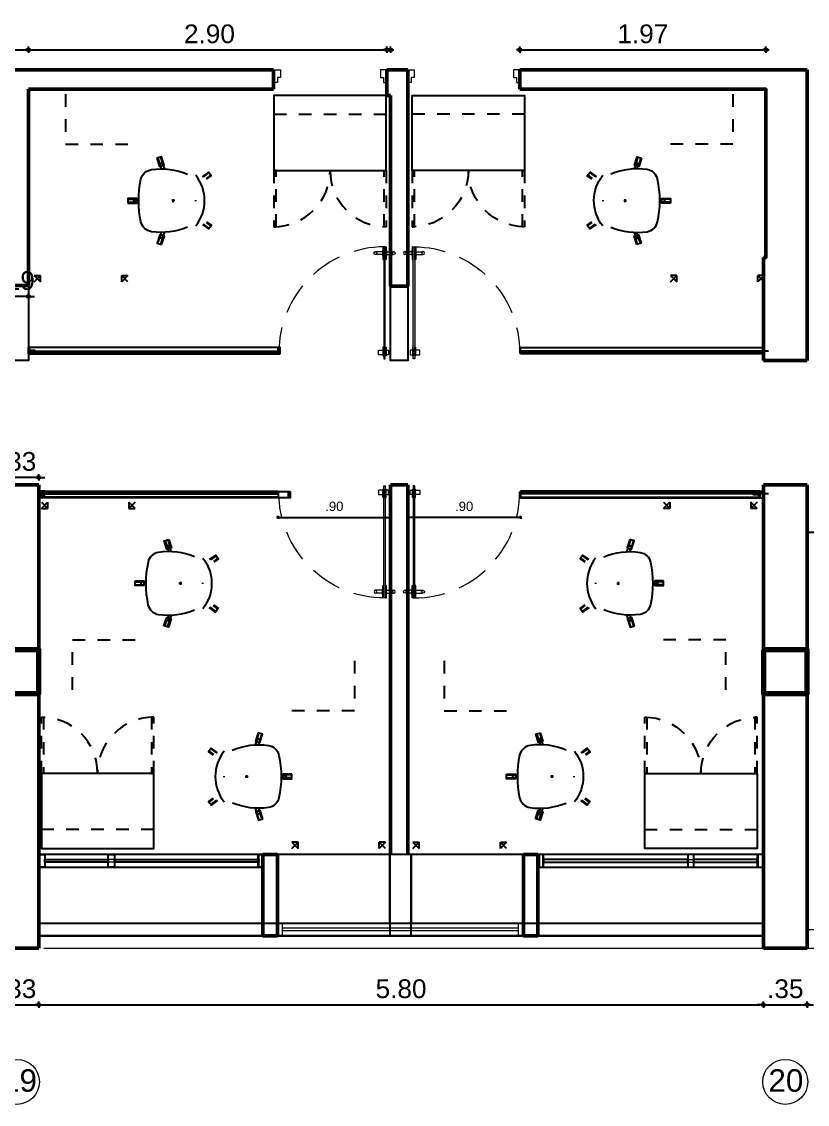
# Model space of a CAD drawing. Header units: millimetres. Extents: x -38 to 179, y -2 to 69.
# Drawn here: x -24.64 to -18.36, y 12.65 to 21.31 of the extents above; entities that cross this region are included whole.
import ezdxf

# ---------------------------------------------------------------- set-up
doc = ezdxf.new("R2010")
doc.units = ezdxf.units.MM
doc.linetypes.add('HIDDEN', pattern=[0.375, 0.25, -0.125])
doc.linetypes.add('HIDDEN2', pattern=[0.1875, 0.125, -0.0625])
doc.layers.get('0').update_dxf_attribs({"color": 255})
for name, color, linetype in [('0.05', 6, 'Continuous'), ('A_MOBILIARIO', 6, 'Continuous'), ('X_COTAS100', 6, 'Continuous'), ('X_COTAS50', 6, 'Continuous')]:
    doc.layers.add(name, color=color, linetype=linetype)
for name, color, linetype, lineweight in [('02 AZUL', 5, 'Continuous', 5), ('05 MAGENTA', 6, 'Continuous', 30), ('06 ROJO', 1, 'Continuous', 50), ('09 LETRA  EJES', 1, 'Continuous', 50), ('10 CIRCULO EJES', 5, 'Continuous', 15), ('12 COLUMNAS', 4, 'Continuous', 70), ('14 ANTEPECHO', 3, 'Continuous', 15), ('15 DIVISIONES LIVS', 3, 'Continuous', 15), ('A_MUEBLES FIJOS', 6, 'Continuous', 5)]:
    doc.layers.add(name, color=color, linetype=linetype, lineweight=lineweight)
doc.styles.get("Standard").update_dxf_attribs({"font": 'arial.ttf'})
doc.styles.add('UNAL PLANEACION', font='arial.ttf')
doc.dimstyles.new('COTAS 100', dxfattribs={"dimscale": 100, "dimtxt": 0.0015, "dimasz": 0.00025, "dimexe": 0, "dimexo": 0.00025, "dimgap": 0.0005, "dimtad": 1, "dimzin": 4, "dimdsep": 46, "dimtxsty": 'UNAL PLANEACION', "dimblk": 'DIMBLK', "dimcen": 1, "dimse1": 1, "dimse2": 1, "dimclrd": 8, "dimclre": 8, "dimclrt": 256, "dimadec": 0, "dimazin": 1, "dimtfac": 1, "dimtix": 1, "dimtmove": 2, "dimatfit": 0, "dimldrblk": 'INDICE', "dimfxl": 1, "dimtolj": 1, "dimtzin": 0, "dimarcsym": 0})
doc.dimstyles.new('COTAS 50', dxfattribs={"dimscale": 50, "dimtxt": 0.0015, "dimasz": 0.00025, "dimexe": 0, "dimexo": 0.00025, "dimgap": 0.001, "dimtad": 1, "dimzin": 4, "dimdsep": 46, "dimtxsty": 'UNAL PLANEACION', "dimblk": 'DIMBLK', "dimcen": 1, "dimse1": 1, "dimse2": 1, "dimclrd": 8, "dimclre": 8, "dimclrt": 256, "dimadec": 0, "dimazin": 1, "dimtfac": 1, "dimtix": 1, "dimtmove": 2, "dimatfit": 0, "dimldrblk": 'INDICE', "dimfxl": 1, "dimtolj": 1, "dimtzin": 0, "dimarcsym": 0})

# ---------------------------------------------------------------- blocks, each defined once
blk = doc.blocks.new('DIMBLK')
for q in [(-1, 0), (0, 1), (1, 0), (0, -1)]:
    blk.add_line((0, 0), q)
blk.add_circle((0, 0), 0.5)
blk = doc.blocks.new('*D263')
at = {"layer": 'Defpoints', "color": 0, "transparency": 16777216}
for p in [(-18.6876, 21.0891), (-20.6576, 20.7725), (-18.6876, 20.7725)]:
    blk.add_point(p, dxfattribs=at)
at = {"layer": 'X_COTAS100', "color": 8, "lineweight": -2, "transparency": 16777216}
blk.add_line((-20.6326, 21.0891), (-18.7126, 21.0891), dxfattribs=at)
at = {"layer": 'X_COTAS100', "color": 8, "lineweight": -2, "transparency": 16777216, "xscale": 0.025, "yscale": 0.025, "zscale": 0.025, "rotation": 180}
blk.add_blockref('DIMBLK', (-20.6576, 21.0891), dxfattribs=at)
at = {"layer": 'X_COTAS100', "color": 8, "lineweight": -2, "transparency": 16777216, "xscale": 0.025, "yscale": 0.025, "zscale": 0.025}
blk.add_blockref('DIMBLK', (-18.6876, 21.0891), dxfattribs=at)
at = {"layer": 'X_COTAS100', "transparency": 16777216, "insert": (-19.6726, 21.2157), "char_height": 0.15, "attachment_point": 5, "style": 'UNAL PLANEACION'}
blk.add_mtext('\\A1;1.97', dxfattribs=at)
blk = doc.blocks.new('INDICE')
blk.add_line((-0.17, 0), (-1.17, 0))
blk.add_lwpolyline([(-0.52, 0.87), (-0.38, 0.93), (0, 0), (-0.38, -0.93), (-0.52, -0.87), (-0.17, 0)], close=True)
blk = doc.blocks.new('*D264')
at = {"layer": 'Defpoints', "color": 0, "transparency": 16777216}
for p in [(-21.6916, 21.0891), (-24.5906, 19.2025), (-21.6916, 19.2025)]:
    blk.add_point(p, dxfattribs=at)
at = {"layer": 'X_COTAS100', "color": 8, "lineweight": -2, "transparency": 16777216}
blk.add_line((-24.5656, 21.0891), (-21.7166, 21.0891), dxfattribs=at)
at = {"layer": 'X_COTAS100', "color": 8, "lineweight": -2, "transparency": 16777216, "xscale": 0.025, "yscale": 0.025, "zscale": 0.025, "rotation": 180}
blk.add_blockref('DIMBLK', (-24.5906, 21.0891), dxfattribs=at)
at = {"layer": 'X_COTAS100', "color": 8, "lineweight": -2, "transparency": 16777216, "xscale": 0.025, "yscale": 0.025, "zscale": 0.025}
blk.add_blockref('DIMBLK', (-21.6916, 21.0891), dxfattribs=at)
at = {"layer": 'X_COTAS100', "transparency": 16777216, "insert": (-23.1411, 21.2157), "char_height": 0.15, "attachment_point": 5, "style": 'UNAL PLANEACION'}
blk.add_mtext('\\A1;2.90', dxfattribs=at)
blk = doc.blocks.new('*D267')
at = {"layer": 'Defpoints', "color": 0, "transparency": 16777216}
for p in [(-24.8376, 17.6669), (-24.8376, 17.6075), (-24.5076, 17.6075)]:
    blk.add_point(p, dxfattribs=at)
at = {"layer": 'X_COTAS100', "color": 8, "lineweight": -2, "transparency": 16777216}
for p, q in [((-24.8626, 17.6669), (-24.8876, 17.6669)), ((-24.5076, 17.6669), (-24.8376, 17.6669)), ((-24.4826, 17.6669), (-24.4576, 17.6669))]:
    blk.add_line(p, q, dxfattribs=at)
at = {"layer": 'X_COTAS100', "color": 8, "lineweight": -2, "transparency": 16777216, "xscale": 0.025, "yscale": 0.025, "zscale": 0.025}
blk.add_blockref('DIMBLK', (-24.8376, 17.6669), dxfattribs=at)
at = {"layer": 'X_COTAS100', "color": 8, "lineweight": -2, "transparency": 16777216, "xscale": 0.025, "yscale": 0.025, "zscale": 0.025, "rotation": 180}
blk.add_blockref('DIMBLK', (-24.5076, 17.6669), dxfattribs=at)
at = {"layer": 'X_COTAS100', "transparency": 16777216, "insert": (-24.6726, 17.7935), "char_height": 0.15, "attachment_point": 5, "style": 'UNAL PLANEACION'}
blk.add_mtext('\\A1;.33', dxfattribs=at)
blk = doc.blocks.new('*D268')
at = {"layer": 'Defpoints', "color": 0, "transparency": 16777216}
for p in [(-24.7781, 19.2025), (-24.5906, 19.2025), (-24.7781, 19.1145)]:
    blk.add_point(p, dxfattribs=at)
at = {"layer": 'X_COTAS100', "color": 8, "lineweight": -2, "transparency": 16777216}
for p, q in [((-24.8031, 19.1145), (-24.8281, 19.1145)), ((-24.5906, 19.1145), (-24.7781, 19.1145)), ((-24.5656, 19.1145), (-24.5406, 19.1145))]:
    blk.add_line(p, q, dxfattribs=at)
at = {"layer": 'X_COTAS100', "color": 8, "lineweight": -2, "transparency": 16777216, "xscale": 0.025, "yscale": 0.025, "zscale": 0.025}
blk.add_blockref('DIMBLK', (-24.7781, 19.1145), dxfattribs=at)
at = {"layer": 'X_COTAS100', "color": 8, "lineweight": -2, "transparency": 16777216, "xscale": 0.025, "yscale": 0.025, "zscale": 0.025, "rotation": 180}
blk.add_blockref('DIMBLK', (-24.5906, 19.1145), dxfattribs=at)
at = {"layer": 'X_COTAS100', "transparency": 16777216, "insert": (-24.6843, 19.2411), "char_height": 0.15, "attachment_point": 5, "style": 'UNAL PLANEACION'}
blk.add_mtext('\\A1;.19', dxfattribs=at)
blk = doc.blocks.new('*D269')
at = {"layer": 'Defpoints', "color": 0, "transparency": 16777216}
for p in [(-21.7226, 21.0891), (-30.7496, 20.7725), (-21.7226, 20.7725)]:
    blk.add_point(p, dxfattribs=at)
at = {"layer": 'X_COTAS100', "color": 8, "lineweight": -2, "transparency": 16777216}
blk.add_line((-30.7246, 21.0891), (-21.7476, 21.0891), dxfattribs=at)
at = {"layer": 'X_COTAS100', "color": 8, "lineweight": -2, "transparency": 16777216, "xscale": 0.025, "yscale": 0.025, "zscale": 0.025, "rotation": 180}
blk.add_blockref('DIMBLK', (-30.7496, 21.0891), dxfattribs=at)
at = {"layer": 'X_COTAS100', "color": 8, "lineweight": -2, "transparency": 16777216, "xscale": 0.025, "yscale": 0.025, "zscale": 0.025}
blk.add_blockref('DIMBLK', (-21.7226, 21.0891), dxfattribs=at)
at = {"layer": 'X_COTAS100', "transparency": 16777216, "insert": (-26.2361, 21.2157), "char_height": 0.15, "attachment_point": 5, "style": 'UNAL PLANEACION'}
blk.add_mtext('\\A1;9.03', dxfattribs=at)
blk = doc.blocks.new('*D222')
at = {"layer": 'Defpoints', "color": 0, "transparency": 16777216}
for p in [(-24.8376, 13.8975), (-24.5076, 13.8975), (-24.5076, 13.4463)]:
    blk.add_point(p, dxfattribs=at)
at = {"layer": 'X_COTAS100', "color": 8, "lineweight": -2, "transparency": 16777216}
for p, q in [((-24.8626, 13.4463), (-24.8876, 13.4463)), ((-24.8376, 13.4463), (-24.5076, 13.4463)), ((-24.4826, 13.4463), (-24.4576, 13.4463))]:
    blk.add_line(p, q, dxfattribs=at)
at = {"layer": 'X_COTAS100', "color": 8, "lineweight": -2, "transparency": 16777216, "xscale": 0.025, "yscale": 0.025, "zscale": 0.025}
blk.add_blockref('DIMBLK', (-24.8376, 13.4463), dxfattribs=at)
at = {"layer": 'X_COTAS100', "color": 8, "lineweight": -2, "transparency": 16777216, "xscale": 0.025, "yscale": 0.025, "zscale": 0.025, "rotation": 180}
blk.add_blockref('DIMBLK', (-24.5076, 13.4463), dxfattribs=at)
at = {"layer": 'X_COTAS100', "transparency": 16777216, "insert": (-24.6726, 13.573), "char_height": 0.15, "attachment_point": 5, "style": 'UNAL PLANEACION'}
blk.add_mtext('\\A1;.33', dxfattribs=at)
blk = doc.blocks.new('*D223')
at = {"layer": 'Defpoints', "color": 0, "transparency": 16777216}
for p in [(-24.5076, 14.5475), (-18.7076, 13.8975), (-18.7076, 13.4463)]:
    blk.add_point(p, dxfattribs=at)
at = {"layer": 'X_COTAS100', "color": 8, "lineweight": -2, "transparency": 16777216}
blk.add_line((-24.4826, 13.4463), (-18.7326, 13.4463), dxfattribs=at)
at = {"layer": 'X_COTAS100', "color": 8, "lineweight": -2, "transparency": 16777216, "xscale": 0.025, "yscale": 0.025, "zscale": 0.025, "rotation": 180}
blk.add_blockref('DIMBLK', (-24.5076, 13.4463), dxfattribs=at)
at = {"layer": 'X_COTAS100', "color": 8, "lineweight": -2, "transparency": 16777216, "xscale": 0.025, "yscale": 0.025, "zscale": 0.025}
blk.add_blockref('DIMBLK', (-18.7076, 13.4463), dxfattribs=at)
at = {"layer": 'X_COTAS100', "transparency": 16777216, "insert": (-21.6076, 13.5729), "char_height": 0.15, "attachment_point": 5, "style": 'UNAL PLANEACION'}
blk.add_mtext('\\A1;5.80', dxfattribs=at)
blk = doc.blocks.new('*D226')
at = {"layer": 'Defpoints', "color": 0, "transparency": 16777216}
for p in [(-18.7076, 13.8975), (-18.3576, 13.8975), (-18.3576, 13.4463)]:
    blk.add_point(p, dxfattribs=at)
at = {"layer": 'X_COTAS100', "color": 8, "lineweight": -2, "transparency": 16777216}
for p, q in [((-18.7326, 13.4463), (-18.7576, 13.4463)), ((-18.7076, 13.4463), (-18.3576, 13.4463)), ((-18.3326, 13.4463), (-18.3076, 13.4463))]:
    blk.add_line(p, q, dxfattribs=at)
at = {"layer": 'X_COTAS100', "color": 8, "lineweight": -2, "transparency": 16777216, "xscale": 0.025, "yscale": 0.025, "zscale": 0.025}
blk.add_blockref('DIMBLK', (-18.7076, 13.4463), dxfattribs=at)
at = {"layer": 'X_COTAS100', "color": 8, "lineweight": -2, "transparency": 16777216, "xscale": 0.025, "yscale": 0.025, "zscale": 0.025, "rotation": 180}
blk.add_blockref('DIMBLK', (-18.3576, 13.4463), dxfattribs=at)
at = {"layer": 'X_COTAS100', "transparency": 16777216, "insert": (-18.5326, 13.573), "char_height": 0.15, "attachment_point": 5, "style": 'UNAL PLANEACION'}
blk.add_mtext('\\A1;.35', dxfattribs=at)
blk = doc.blocks.new('*D230')
at = {"layer": 'Defpoints', "color": 0, "transparency": 16777216}
for p in [(-22.5916, 17.5425), (-21.6916, 17.5175), (-21.6916, 17.3464)]:
    blk.add_point(p, dxfattribs=at)
at = {"layer": 'X_COTAS50', "color": 8, "lineweight": -2, "transparency": 16777216}
blk.add_line((-22.5791, 17.3464), (-21.7041, 17.3464), dxfattribs=at)
at = {"layer": 'X_COTAS50', "color": 8, "lineweight": -2, "transparency": 16777216, "xscale": 0.0125, "yscale": 0.0125, "zscale": 0.0125, "rotation": 180}
blk.add_blockref('DIMBLK', (-22.5916, 17.3464), dxfattribs=at)
at = {"layer": 'X_COTAS50', "color": 8, "lineweight": -2, "transparency": 16777216, "xscale": 0.0125, "yscale": 0.0125, "zscale": 0.0125}
blk.add_blockref('DIMBLK', (-21.6916, 17.3464), dxfattribs=at)
at = {"layer": 'X_COTAS50', "transparency": 16777216, "insert": (-22.1416, 17.4347), "char_height": 0.075, "attachment_point": 5, "style": 'UNAL PLANEACION'}
blk.add_mtext('\\A1;.90', dxfattribs=at)
blk = doc.blocks.new('PUERTA VIDRIO ABI')
at = {"true_color": 0xc7c8ca, "transparency": 33554687}
h = blk.add_hatch(color=9, dxfattribs=at)
h.dxf.hatch_style = 1
h.paths.add_polyline_path([(98280.3117, 103097.7468), (98280.3117, 103096.8526), (98280.3128, 103096.8515), (98280.3219, 103096.8515), (98280.3231, 103096.8526), (98280.3231, 103097.7468), (98280.3219, 103097.7479), (98280.3128, 103097.7479)])
at = {"color": 136, "linetype": 'ByBlock'}
for p, q in [((98280.3048, 103097.7223), (98280.3054, 103097.7229)), ((98280.3048, 103097.7223), (98280.3054, 103097.7229)), ((98280.3048, 103097.655), (98280.3048, 103097.7223)), ((98280.3048, 103097.6551), (98280.3048, 103097.7223)), ((98280.3054, 103097.7229), (98280.3105, 103097.7229)), ((98280.3054, 103097.7229), (98280.3105, 103097.7229)), ((98280.3105, 103097.7229), (98280.3105, 103097.6545)), ((98280.3105, 103097.7229), (98280.3105, 103097.6545)), ((98280.3117, 103097.7206), (98280.3105, 103097.7206)), ((98280.3242, 103097.7206), (98280.3231, 103097.7206)), ((98280.3231, 103097.7206), (98280.3242, 103097.7206)), ((98280.3293, 103097.7229), (98280.3242, 103097.7229)), ((98280.3242, 103097.7229), (98280.3242, 103097.6545)), ((98280.3293, 103097.7229), (98280.3242, 103097.7229)), ((98280.3242, 103097.7229), (98280.3242, 103097.6545)), ((98280.3299, 103097.7223), (98280.3293, 103097.7229)), ((98280.3299, 103097.7223), (98280.3293, 103097.7229)), ((98280.3299, 103097.655), (98280.3299, 103097.7223)), ((98280.3299, 103097.6551), (98280.3299, 103097.7223)), ((98280.3054, 103097.6545), (98280.3048, 103097.6551)), ((98280.3054, 103097.6545), (98280.3048, 103097.655)), ((98280.3105, 103097.6545), (98280.3054, 103097.6545)), ((98280.3105, 103097.6545), (98280.3054, 103097.6545)), ((98280.3117, 103097.6568), (98280.3105, 103097.6568)), ((98280.3242, 103097.6568), (98280.3231, 103097.6568)), ((98280.3231, 103097.6568), (98280.3242, 103097.6568)), ((98280.3242, 103097.6545), (98280.3293, 103097.6545)), ((98280.3242, 103097.6545), (98280.3293, 103097.6545)), ((98280.3293, 103097.6545), (98280.3299, 103097.6551)), ((98280.3293, 103097.6545), (98280.3299, 103097.655))]:
    blk.add_line(p, q, dxfattribs=at)
at = {"color": 0, "linetype": 'ByBlock'}
for points in [[(98280.3117, 103097.7468), (98280.3117, 103096.8526), (98280.3128, 103096.8515), (98280.3219, 103096.8515), (98280.3231, 103096.8526), (98280.3231, 103097.7468), (98280.3219, 103097.7479), (98280.3128, 103097.7479)], [(98280.3094, 103096.8516), (98280.3032, 103096.8516), (98280.3032, 103096.8788), (98280.301, 103096.8788), (98280.301, 103096.9244), (98280.3032, 103096.9244), (98280.3032, 103096.9516), (98280.3094, 103096.9516), (98280.3094, 103096.8674)], [(98280.3253, 103096.8516), (98280.3315, 103096.8516), (98280.3315, 103096.8788), (98280.3337, 103096.8788), (98280.3337, 103096.9244), (98280.3315, 103096.9244), (98280.3315, 103096.9516), (98280.3253, 103096.9516), (98280.3253, 103096.8674)]]:
    blk.add_lwpolyline(points, close=True, dxfattribs=at)
at = {"color": 136, "linetype": 'ByBlock'}
blk.add_lwpolyline([(98280.2867, 103097.6797), (98280.2867, 103097.7148), (98280.3651, 103097.7148), (98280.3651, 103097.6797)], close=True, dxfattribs=at)
at = {"color": 0, "linetype": 'ByBlock'}
for points in [[(98280.301, 103096.9131), (98280.2454, 103096.9131)], [(98280.301, 103096.8903), (98280.246, 103096.8903)], [(98280.3337, 103096.9131), (98280.3893, 103096.9131)], [(98280.3337, 103096.8903), (98280.3887, 103096.8903)]]:
    blk.add_lwpolyline(points, dxfattribs=at)
at = {"color": 136, "linetype": 'ByBlock'}
blk.add_circle((98280.3174, 103097.6972), 0.01, dxfattribs=at)
at = {"color": 0, "linetype": 'ByBlock'}
for centre in [(98280.2443, 103096.9016), (98280.3904, 103096.9016)]:
    blk.add_circle(centre, 0.0115, dxfattribs=at)
at = {"color": 8, "linetype": 'HIDDEN'}
blk.add_arc((98280.3174, 103097.6972), 0.8457, 270, 0.30972, dxfattribs=at)
blk = doc.blocks.new('*D231')
at = {"layer": 'Defpoints', "color": 0, "transparency": 16777216}
for p in [(-21.5526, 17.5175), (-20.6526, 17.5425), (-21.5526, 17.3464)]:
    blk.add_point(p, dxfattribs=at)
at = {"layer": 'X_COTAS50', "color": 8, "lineweight": -2, "transparency": 16777216}
blk.add_line((-20.6651, 17.3464), (-21.5401, 17.3464), dxfattribs=at)
at = {"layer": 'X_COTAS50', "color": 8, "lineweight": -2, "transparency": 16777216, "xscale": 0.0125, "yscale": 0.0125, "zscale": 0.0125, "rotation": 180}
blk.add_blockref('DIMBLK', (-21.5526, 17.3464), dxfattribs=at)
at = {"layer": 'X_COTAS50', "color": 8, "lineweight": -2, "transparency": 16777216, "xscale": 0.0125, "yscale": 0.0125, "zscale": 0.0125}
blk.add_blockref('DIMBLK', (-20.6526, 17.3464), dxfattribs=at)
at = {"layer": 'X_COTAS50', "transparency": 16777216, "insert": (-21.1026, 17.4347), "char_height": 0.075, "attachment_point": 5, "style": 'UNAL PLANEACION'}
blk.add_mtext('\\A1;.90', dxfattribs=at)
blk = doc.blocks.new('MB-ET-150x75')
at = {"layer": 'A_MOBILIARIO', "color": 9, "linetype": 'HIDDEN2', "ltscale": 0.1, "true_color": 0xc7c8ca}
for points in [[(1.45, 0.75), (1.45, 0.7)], [(1.5, 0.75), (1.45, 0.7)], [(1.45, 0.75), (1.5, 0.7)], [(1.5, 0.7), (1.45, 0.7)], [(1.45, 0.05), (1.45, 0)], [(1.5, 0.05), (1.45, 0.05)], [(1.5, 0), (1.45, 0.05)], [(1.45, 0), (1.5, 0.05)]]:
    blk.add_lwpolyline(points, dxfattribs=at)
at = {"layer": 'A_MOBILIARIO', "color": 252, "linetype": 'HIDDEN2', "ltscale": 0.25}
blk.add_lwpolyline([(0, 0.5), (0.4, 0.5), (0.4, 0)], dxfattribs=at)
blk = doc.blocks.new('MB-SO-PM')
at = {"layer": 'A_MOBILIARIO', "color": 252, "ltscale": 0.1}
for points in [[(-0.1721, 0.2665), (-0.199, 0.3035), (-0.229, 0.2816), (-0.1916, 0.2302)], [(-0.2238, 0.2854), (-0.1902, 0.2392)], [(-0.2042, 0.2997), (-0.1782, 0.2639)], [(0.1905, 0.2326), (0.2271, 0.283), (0.1971, 0.3049), (0.1699, 0.2674)], [(0.2023, 0.3011), (0.176, 0.2649)], [(0.2219, 0.2868), (0.1892, 0.2417)], [(-0.3481, -0.1016), (-0.2815, -0.0799)], [(0.3488, -0.0994), (0.2822, -0.0778)], [(-0.3406, -0.1247), (-0.274, -0.103)], [(0.3414, -0.1224), (0.2748, -0.1008)], [(-0.0109, -0.3625), (-0.011, -0.2925)], [(0.0133, -0.3625), (0.0133, -0.2925)]]:
    blk.add_lwpolyline(points, dxfattribs=at)
at = {"layer": 'A_MOBILIARIO'}
for points in [[(-0.0041, 0.1789, -0.001549), (0.0035, 0.1789, -0.001549)], [(0.2116, 0.1144, -0.134915), (0.2486, -0.1748, -0.313815), (0.1708, -0.2585, -0.106624), (-0.1704, -0.2589, -0.313815), (-0.2484, -0.1754, -0.134915), (-0.2121, 0.1139)]]:
    blk.add_lwpolyline(points, format="xyb", dxfattribs=at)
for points in [[(0.0115, 0), (-0.0115, 0)], [(0, 0.0115), (0, -0.0115)]]:
    blk.add_lwpolyline(points, dxfattribs=at)
at = {"layer": 'A_MOBILIARIO', "color": 252, "ltscale": 0.1}
for points in [[(-0.3386, -0.1308), (-0.272, -0.1091), (-0.2835, -0.0738), (-0.3501, -0.0955)], [(0.3508, -0.0932), (0.2842, -0.0716), (0.2728, -0.1069), (0.3394, -0.1285)], [(0.0198, -0.3625), (0.0197, -0.2925), (-0.0174, -0.2925), (-0.0174, -0.3625)]]:
    blk.add_lwpolyline(points, close=True, dxfattribs=at)
for points in [[(-0.254, -0.0943), (-0.289, -0.1039, -1.057066), (-0.293, -0.0853), (-0.2534, -0.0704)], [(0.2534, -0.0702), (0.2949, -0.0858, -1.057066), (0.2872, -0.1032), (0.254, -0.0941)], [(0.0109, -0.2768), (0.0096, -0.3069, -1.057066), (-0.0095, -0.305), (-0.0107, -0.2768)]]:
    blk.add_lwpolyline(points, format="xyb", dxfattribs=at)
blk.add_arc((0, -0.0762), 0.3267, 51.68308, 128.4484, dxfattribs=at)
blk = doc.blocks.new('*U12')
at = {"layer": 'A_MOBILIARIO'}
blk.add_lwpolyline([(0, 0), (0.9, 0), (0.9, 0.6), (0, 0.6)], close=True, dxfattribs=at)
at = {"layer": 'A_MOBILIARIO', "linetype": 'HIDDEN', "ltscale": 0.1}
blk.add_lwpolyline([(0, 0.45), (0.9, 0.45)], dxfattribs=at)
at = {"layer": 'A_MOBILIARIO', "color": 252, "linetype": 'HIDDEN', "ltscale": 0.1}
for points in [[(0, 0), (0, -0.45), (0.018, -0.45), (0.018, 0)], [(0.9, 0), (0.9, -0.45), (0.882, -0.45), (0.882, 0)]]:
    blk.add_lwpolyline(points, close=True, dxfattribs=at)
at = {"layer": 'A_MOBILIARIO', "color": 252, "linetype": 'HIDDEN2'}
for centre, start, end in [((0, 0), 270, 0), ((0.9, 0), 180, 270)]:
    blk.add_arc(centre, 0.45, start, end, dxfattribs=at)
blk = doc.blocks.new('*D229')
at = {"layer": 'Defpoints', "color": 0, "transparency": 16777216}
for p in [(-18.3576, 17.4225), (-17.4576, 17.4225), (-18.3576, 17.2264)]:
    blk.add_point(p, dxfattribs=at)
at = {"layer": 'X_COTAS50', "color": 8, "lineweight": -2, "transparency": 16777216}
blk.add_line((-17.4701, 17.2264), (-18.3451, 17.2264), dxfattribs=at)
at = {"layer": 'X_COTAS50', "color": 8, "lineweight": -2, "transparency": 16777216, "xscale": 0.0125, "yscale": 0.0125, "zscale": 0.0125, "rotation": 180}
blk.add_blockref('DIMBLK', (-18.3576, 17.2264), dxfattribs=at)
at = {"layer": 'X_COTAS50', "color": 8, "lineweight": -2, "transparency": 16777216, "xscale": 0.0125, "yscale": 0.0125, "zscale": 0.0125}
blk.add_blockref('DIMBLK', (-17.4576, 17.2264), dxfattribs=at)
at = {"layer": 'X_COTAS50', "transparency": 16777216, "insert": (-17.9076, 17.3147), "char_height": 0.075, "attachment_point": 5, "style": 'UNAL PLANEACION'}
blk.add_mtext('\\A1;.90', dxfattribs=at)
blk = doc.blocks.new('ventana fachada uriel gran')
at = {"color": 3}
for points in [[(-0.055, 0.65), (-0.0053, 0.65), (-0.0053, 0.55), (-0.055, 0.55)], [(-0.0053, 0.61), (0.501, 0.61), (0.501, 0.59), (-0.0053, 0.59)], [(0.501, 0.65), (0.551, 0.65), (0.551, 0.55), (0.501, 0.55)], [(0.551, 0.61), (1.706, 0.61), (1.706, 0.59), (0.551, 0.59)], [(1.706, 0.65), (1.74, 0.65), (1.74, 0.55), (1.706, 0.55)]]:
    blk.add_lwpolyline(points, close=True, dxfattribs=at)
blk = doc.blocks.new('ventanas complet onci')
at = {"color": 3}
blk.add_blockref('ventana fachada uriel gran', (-3.94, 0, -1.48), dxfattribs=at)
at = {"color": 3, "xscale": -1}
blk.add_blockref('ventana fachada uriel gran', (1.75, 0, -1.48), dxfattribs=at)

msp = doc.modelspace()

# ---------------------------------------------------------------- linework, layer by layer
for points in [[(-24.5076, 13.9975), (-18.7076, 13.9975), (-18.7076, 14.6475), (-24.5076, 14.6475)], [(-24.5076, 14.5475), (-22.7126, 14.5475), (-22.7126, 14.6475), (-24.5076, 14.6475)], [(-24.5076, 13.9975), (-18.7076, 13.9975), (-18.7076, 14.6475), (-24.5076, 14.6475)], [(-22.7126, 14.6475), (-22.5976, 14.6475), (-22.5976, 13.9975), (-22.7126, 13.9975)], [(-20.5126, 13.9975), (-20.6276, 13.9975), (-20.6276, 14.6475), (-20.5126, 14.6475)], [(-20.5126, 14.5475), (-18.7076, 14.5475), (-18.7076, 14.6475), (-20.5126, 14.6475)], [(-18.7076, 13.9975), (-24.5076, 13.9975), (-24.5076, 14.0975), (-18.7076, 14.0975)], [(-22.5976, 14.0975), (-21.6976, 14.0975), (-21.6976, 13.9975), (-22.5976, 13.9975)], [(-21.5276, 14.0975), (-20.6276, 14.0975), (-20.6276, 13.9975), (-21.5276, 13.9975)]]:
    msp.add_lwpolyline(points, close=True)
at = {"layer": '0.05', "color": 150}
for points in [[(-22.5921, 18.6561), (-22.5921, 18.7061), (-24.5906, 18.7061), (-24.5906, 18.6561)], [(-24.5406, 18.6561), (-24.5906, 18.6561), (-24.5906, 18.7061), (-24.5856, 18.7061), (-24.5806, 18.6861), (-24.5406, 18.6861), (-24.5406, 18.6761), (-24.5806, 18.6761), (-24.5806, 18.6661), (-24.5406, 18.6661)], [(-22.5761, 18.6561), (-22.5761, 18.7061), (-24.5906, 18.7061), (-24.5906, 18.6561)], [(-20.6521, 18.6561), (-20.6521, 18.7061), (-18.7076, 18.7061), (-18.7076, 18.6561)], [(-22.5121, 17.5538), (-22.5121, 17.5038), (-24.5106, 17.5038), (-24.5106, 17.5538)], [(-24.4606, 17.5538), (-24.5106, 17.5538), (-24.5106, 17.5038), (-24.5056, 17.5038), (-24.5006, 17.5238), (-24.4606, 17.5238), (-24.4606, 17.5338), (-24.5006, 17.5338), (-24.5006, 17.5438), (-24.4606, 17.5438)], [(-22.4961, 17.5538), (-22.4961, 17.5038), (-24.5106, 17.5038), (-24.5106, 17.5538)], [(-22.5921, 17.5575), (-22.5921, 17.5075), (-24.5076, 17.5075), (-24.5076, 17.5575)], [(-24.4576, 17.5575), (-24.5076, 17.5575), (-24.5076, 17.5075), (-24.5026, 17.5075), (-24.4976, 17.5275), (-24.4576, 17.5275), (-24.4576, 17.5375), (-24.4976, 17.5375), (-24.4976, 17.5475), (-24.4576, 17.5475)], [(-20.6521, 17.5575), (-20.6521, 17.5075), (-18.7366, 17.5075), (-18.7366, 17.5575)], [(-20.6521, 17.5538), (-20.6521, 17.5038), (-18.7076, 17.5038), (-18.7076, 17.5538)], [(-18.7866, 17.5575), (-18.7366, 17.5575), (-18.7366, 17.5075), (-18.7416, 17.5075), (-18.7466, 17.5275), (-18.7866, 17.5275), (-18.7866, 17.5375), (-18.7466, 17.5375), (-18.7466, 17.5475), (-18.7866, 17.5475)]]:
    msp.add_lwpolyline(points, close=True, dxfattribs=at)
at = {"layer": '0.05', "color": 6}
for points in [[(-24.5762, 18.6761), (-23.7921, 18.6761), (-23.7921, 18.6661), (-24.5762, 18.6661), (-24.5762, 18.6761)], [(-23.7921, 18.6761), (-22.5921, 18.6761), (-22.5921, 18.6661), (-23.7921, 18.6661), (-23.7921, 18.6761)], [(-19.4521, 18.6761), (-20.6521, 18.6761), (-20.6521, 18.6661), (-19.4521, 18.6661), (-19.4521, 18.6761)], [(-18.668, 18.6761), (-19.4521, 18.6761), (-19.4521, 18.6661), (-18.7076, 18.6661), (-18.7076, 18.6761)], [(-24.4962, 17.5338), (-23.7121, 17.5338), (-23.7121, 17.5438), (-24.4962, 17.5438), (-24.4962, 17.5338)], [(-24.4615, 17.5375), (-23.7921, 17.5375), (-23.7921, 17.5475), (-24.4941, 17.5475), (-24.4941, 17.5375)], [(-23.7921, 17.5375), (-22.5921, 17.5375), (-22.5921, 17.5475), (-23.7921, 17.5475), (-23.7921, 17.5375)], [(-23.7921, 17.5338), (-22.5921, 17.5338), (-22.5921, 17.5438), (-23.7921, 17.5438), (-23.7921, 17.5338)], [(-19.4521, 17.5375), (-20.6521, 17.5375), (-20.6521, 17.5475), (-19.4521, 17.5475), (-19.4521, 17.5375)], [(-19.4521, 17.5338), (-20.6521, 17.5338), (-20.6521, 17.5438), (-19.4521, 17.5438), (-19.4521, 17.5338)], [(-18.7827, 17.5375), (-19.4521, 17.5375), (-19.4521, 17.5475), (-18.7501, 17.5475), (-18.7501, 17.5375)], [(-18.668, 17.5338), (-19.4521, 17.5338), (-19.4521, 17.5438), (-18.7076, 17.5438), (-18.7076, 17.5338)]]:
    msp.add_lwpolyline(points, dxfattribs=at)
at = {"layer": '02 AZUL'}
for p, q in [((-24.4579, 14.5475), (-24.4579, 14.6475)), ((-20.4726, 14.5475), (-20.4726, 14.6475)), ((-18.7466, 14.5475), (-18.7466, 14.6475)), ((-22.7526, 14.6075), (-24.4579, 14.6075)), ((-22.7526, 14.5875), (-24.4579, 14.5875)), ((-20.4726, 14.6075), (-18.7466, 14.6075)), ((-20.4726, 14.5875), (-18.7466, 14.5875)), ((-22.5576, 13.9975), (-22.5576, 14.0975)), ((-20.6676, 14.0575), (-22.5576, 14.0575)), ((-20.6676, 13.9975), (-20.6676, 14.0975)), ((-20.6676, 14.0375), (-22.5576, 14.0375))]:
    msp.add_line(p, q, dxfattribs=at)
for points in [[(-22.6226, 20.9275), (-22.5726, 20.9275), (-22.5726, 20.8675), (-22.5976, 20.8675), (-22.5976, 20.8275), (-22.6226, 20.8275)], [(-21.7226, 20.9275), (-21.7726, 20.9275), (-21.7726, 20.8675), (-21.7476, 20.8675), (-21.7476, 20.8275), (-21.7226, 20.8275)], [(-21.5526, 20.9275), (-21.5026, 20.9275), (-21.5026, 20.8675), (-21.5276, 20.8675), (-21.5276, 20.8275), (-21.5526, 20.8275)], [(-20.6576, 20.9275), (-20.7076, 20.9275), (-20.7076, 20.8675), (-20.6826, 20.8675), (-20.6826, 20.8275), (-20.6576, 20.8275)]]:
    msp.add_lwpolyline(points, dxfattribs=at)
at = {"layer": '02 AZUL', "ltscale": 0.1}
msp.add_lwpolyline([(-22.7526, 14.5875), (-22.7526, 14.5475), (-22.7526, 14.6475)], dxfattribs=at)
at = {"layer": '05 MAGENTA'}
for p, q in [((-21.6976, 14.0975), (-21.6976, 14.6475)), ((-21.5276, 14.0975), (-21.5276, 14.6475))]:
    msp.add_line(p, q, dxfattribs=at)
at = {"layer": '06 ROJO'}
for p, q in [((-27.8532, 20.9275), (-22.6276, 20.9275)), ((-22.6276, 20.9275), (-22.6276, 20.7725)), ((-21.7226, 20.9275), (-21.7226, 20.7225)), ((-21.7226, 20.9275), (-21.5526, 20.9275)), ((-21.5526, 20.9275), (-21.5526, 19.1975)), ((-20.6576, 20.9275), (-18.3576, 20.9275)), ((-20.6576, 20.9275), (-20.6576, 20.7725)), ((-18.3576, 18.6025), (-18.3576, 20.9275)), ((-24.5906, 20.7725), (-22.6276, 20.7725)), ((-24.5906, 19.2025), (-24.5906, 20.7725)), ((-21.6916, 20.7225), (-21.6916, 19.1975)), ((-20.6576, 20.7725), (-18.7076, 20.7725)), ((-18.7076, 18.6025), (-18.7076, 19.4275)), ((-24.7781, 19.2025), (-24.5906, 19.2025)), ((-21.6916, 19.1975), (-21.5526, 19.1975)), ((-24.8376, 17.6075), (-24.5076, 17.6075)), ((-24.5076, 16.2875), (-24.5076, 17.6075)), ((-21.6916, 17.6075), (-21.6916, 14.6475)), ((-21.6916, 17.6075), (-21.5526, 17.6075)), ((-21.5526, 17.6075), (-21.5526, 14.6475)), ((-18.7076, 16.2875), (-18.7076, 17.6075)), ((-18.3576, 15.9525), (-18.3576, 17.6075)), ((-24.5076, 13.8975), (-24.5076, 15.9375)), ((-18.7076, 13.8975), (-18.7076, 15.9375)), ((-18.3576, 13.8975), (-18.3576, 15.9375)), ((-22.7126, 13.9975), (-22.7126, 14.6475)), ((-22.7126, 14.6475), (-22.5976, 14.6475)), ((-22.5976, 13.9975), (-22.5976, 14.6475)), ((-20.6276, 14.6475), (-20.5126, 14.6475)), ((-20.6276, 13.9975), (-20.6276, 14.6475)), ((-20.5126, 13.9975), (-20.5126, 14.6475)), ((-22.7126, 13.9975), (-22.5976, 13.9975)), ((-20.6276, 13.9975), (-20.5126, 13.9975)), ((-24.8376, 13.8975), (-24.5076, 13.8975)), ((-18.7076, 13.8975), (-18.3576, 13.8975))]:
    msp.add_line(p, q, dxfattribs=at)
for points in [[(-21.6916, 20.7225), (-21.7226, 20.7225)], [(-18.7076, 20.7725), (-18.6876, 20.7725), (-18.6876, 19.4275), (-18.7076, 19.4275)], [(-18.3576, 18.6025), (-18.7076, 18.6025)], [(-18.3576, 17.6075), (-18.7076, 17.6075)]]:
    msp.add_lwpolyline(points, dxfattribs=at)
at = {"layer": '10 CIRCULO EJES'}
for centre in [(-24.6826, 12.8286), (-18.5326, 12.8286)]:
    msp.add_circle(centre, 0.18, dxfattribs=at)
at = {"layer": '12 COLUMNAS'}
for points in [[(-24.8376, 16.2875), (-24.8376, 15.9375), (-24.5076, 15.9375), (-24.5076, 16.2875)], [(-18.7076, 16.2875), (-18.7076, 15.9375), (-18.3576, 15.9375), (-18.3576, 16.2875)]]:
    msp.add_lwpolyline(points, close=True, dxfattribs=at)
at = {"layer": '14 ANTEPECHO'}
for p, q in [((-22.7126, 14.6475), (-24.5076, 14.6475)), ((-20.5126, 14.6475), (-18.7076, 14.6475)), ((-22.7126, 14.5475), (-24.5076, 14.5475)), ((-20.5126, 14.5475), (-18.7076, 14.5475)), ((-20.6276, 14.0975), (-22.5976, 14.0975)), ((-18.3576, 14.0475), (-12.5576, 14.0475)), ((-20.6276, 13.9975), (-22.5976, 13.9975)), ((-24.4676, 13.8975), (-18.7076, 13.8975)), ((-18.3576, 13.8975), (-12.5576, 13.8975))]:
    msp.add_line(p, q, dxfattribs=at)
at = {"layer": '15 DIVISIONES LIVS'}
msp.add_line((-22.6126, 14.6475), (-20.6126, 14.6475), dxfattribs=at)
at = {"layer": 'X_COTAS50'}
for points in [[(-24.7781, 19.2025), (-24.5906, 19.2025), (-24.5906, 18.6025), (-24.7781, 18.6025)], [(-21.6916, 19.1975), (-21.5526, 19.1975), (-21.5526, 18.6025), (-21.6916, 18.6025)]]:
    msp.add_lwpolyline(points, close=True, dxfattribs=at)

# ---------------------------------------------------------------- block references
at = {"color": 3}
msp.add_blockref('ventanas complet onci', (-20.5126, 13.9975, 2.3), dxfattribs=at)
at = {"layer": 'A_MOBILIARIO', "xscale": -1}
for name, p, rotation in [('MB-ET-150x75', (-23.7931, 20.7325), 90), ('MB-SO-PM', (-19.8136, 19.8818), 90), ('MB-ET-150x75', (-19.5076, 15.9675), 270), ('MB-SO-PM', (-23.3741, 16.8181), 270), ('MB-ET-150x75', (-20.7626, 16.1975), 90), ('*U12', (-19.6576, 15.2975), 180), ('MB-SO-PM', (-20.4001, 15.2725), 270)]:
    msp.add_blockref(name, p, dxfattribs=dict(at, rotation=rotation))
at = {"layer": 'A_MOBILIARIO'}
msp.add_blockref('*U12', (-22.6256, 20.1225), dxfattribs=at)
at = {"layer": 'A_MOBILIARIO', "xscale": -1}
msp.add_blockref('*U12', (-20.6186, 20.1225), dxfattribs=at)
at = {"layer": 'A_MOBILIARIO'}
for name, p, rotation in [('MB-ET-150x75', (-19.4511, 20.7325), 270), ('MB-SO-PM', (-23.4306, 19.8818), 270), ('MB-ET-150x75', (-23.7366, 15.9675), 90.00000000000001), ('MB-SO-PM', (-19.8701, 16.8181), 90.00000000000001), ('MB-ET-150x75', (-22.4816, 16.1975), 270), ('*U12', (-23.5866, 15.2975), 180), ('MB-SO-PM', (-22.8441, 15.2725), 90.00000000000001)]:
    msp.add_blockref(name, p, dxfattribs=dict(at, rotation=rotation))
at = {"layer": 'A_MUEBLES FIJOS', "rotation": 180}
msp.add_blockref('PUERTA VIDRIO ABI', (98258.5776, 103116.3634), dxfattribs=at)
at = {"layer": 'A_MUEBLES FIJOS', "xscale": -1, "rotation": 180}
msp.add_blockref('PUERTA VIDRIO ABI', (-98301.8218, 103116.3634), dxfattribs=at)
at = {"layer": 'A_MUEBLES FIJOS', "xscale": -1}
msp.add_blockref('PUERTA VIDRIO ABI', (98258.5777, -103080.1498), dxfattribs=at)
at = {"layer": 'A_MUEBLES FIJOS'}
msp.add_blockref('PUERTA VIDRIO ABI', (-98301.8218, -103080.1498), dxfattribs=at)

# ---------------------------------------------------------------- texts
at = {"layer": '09 LETRA  EJES', "char_height": 0.18, "width": 0.096169, "attachment_point": 1}
for s, insert in [('19', (-24.8012, 12.9296)), ('20', (-18.6676, 12.9296))]:
    msp.add_mtext(s, dxfattribs=dict(at, insert=insert))

# ---------------------------------------------------------------- dimensions: what is measured, and where the dimension line sits
at = {"layer": 'X_COTAS100'}
for base, p1, p2, picture, middle in [((-21.7226, 21.0891), (-30.7496, 20.7725), (-21.7226, 20.7725), '*D269', (-26.2361, 21.2157)), ((-21.6916, 21.0891), (-24.5906, 19.2025), (-21.6916, 19.2025), '*D264', (-23.1411, 21.2157)), ((-18.6876, 21.0891), (-20.6576, 20.7725), (-18.6876, 20.7725), '*D263', (-19.6726, 21.2157)), ((-24.7781, 19.1145), (-24.5906, 19.2025), (-24.7781, 19.2025), '*D268', (-24.6843, 19.2411)), ((-24.8376, 17.6669), (-24.5076, 17.6075), (-24.8376, 17.6075), '*D267', (-24.6726, 17.7935)), ((-18.7076, 13.4463), (-24.5076, 14.5475), (-18.7076, 13.8975), '*D223', (-21.6076, 13.5729)), ((-24.5076, 13.4463), (-24.8376, 13.8975), (-24.5076, 13.8975), '*D222', (-24.6726, 13.573)), ((-18.3576, 13.4463), (-18.7076, 13.8975), (-18.3576, 13.8975), '*D226', (-18.5326, 13.573))]:
    dim = msp.add_linear_dim(base=base, p1=p1, p2=p2, dimstyle='COTAS 100', dxfattribs=at)
    dim.commit()
    dim.dimension.update_dxf_attribs({"geometry": picture, "text_midpoint": middle})
at = {"layer": 'X_COTAS50'}
dim = msp.add_linear_dim(base=(-21.6916, 17.3464), p1=(-22.5916, 17.5425), p2=(-21.6916, 17.5175), angle=180, dimstyle='COTAS 50', dxfattribs=at)
dim.commit()
dim.dimension.update_dxf_attribs({"geometry": '*D230', "text_midpoint": (-22.1416, 17.4347)})
for base, p1, p2, picture, middle in [((-21.5526, 17.3464), (-20.6526, 17.5425), (-21.5526, 17.5175), '*D231', (-21.1026, 17.4347)), ((-18.3576, 17.2264), (-17.4576, 17.4225), (-18.3576, 17.4225), '*D229', (-17.9076, 17.3147))]:
    dim = msp.add_linear_dim(base=base, p1=p1, p2=p2, dimstyle='COTAS 50', dxfattribs=at)
    dim.commit()
    dim.dimension.update_dxf_attribs({"geometry": picture, "text_midpoint": middle})

doc.saveas('drawing.dxf')
